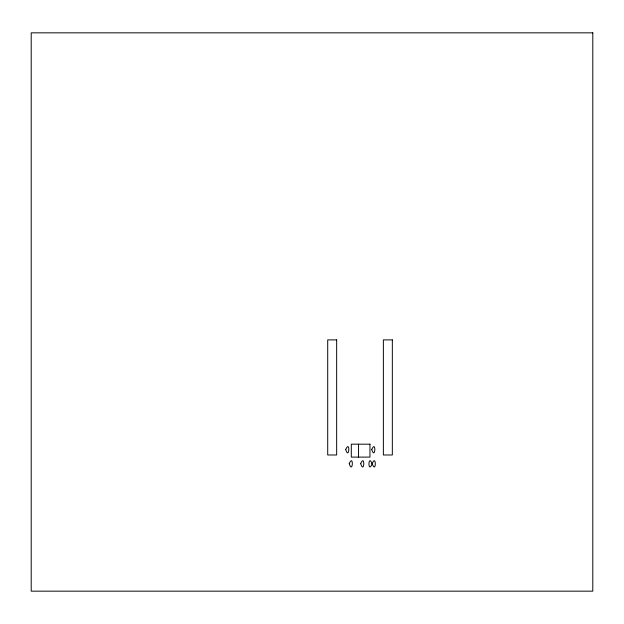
<?xml version="1.0" encoding="UTF-8"?>
<svg xmlns="http://www.w3.org/2000/svg" width="624" height="624" viewBox="0 0 624 624"><rect width="100%" height="100%" fill="white"/><g stroke="black" fill="none" stroke-linecap="round" stroke-linejoin="round"><path stroke-width="0.94" d="M372.193 463.796C376.358 474.7 376.35 452.774 372.083 463.999C367.661 474.349 368.215 453.024 372.083 463.85M358.543 444.179L358.543 457.103M345.704 449.537C349.323 460.738 350.275 439.179 345.704 449.537M349.229 463.655C352.864 474.895 353.777 453.227 349.229 463.655M360.68 463.655C364.346 474.872 365.188 453.258 360.68 463.655M371.732 449.537C375.352 460.738 376.303 439.179 371.732 449.537M592.8 32.838L31.2 32.838L31.2 591.162L592.8 591.162L592.8 32.838M336.664 339.893L327.709 339.893L327.709 454.982L336.664 454.982L336.664 339.893M392.332 339.893L383.37 339.893L383.37 454.982L392.332 454.982L392.332 339.893M369.954 444.179L351.296 444.179L351.296 457.103L369.954 457.103L369.954 444.179"/></g></svg>
